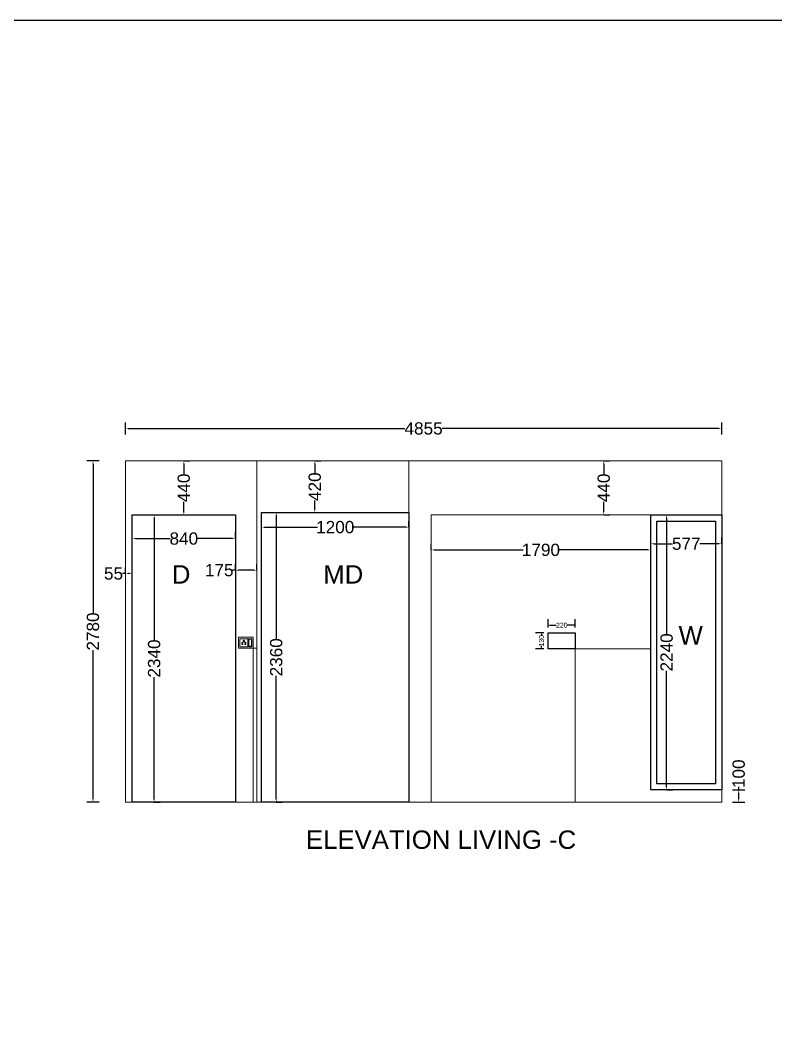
# Model space of a CAD drawing. Header units: millimetres. Extents: x 320648 to 374874, y 181010 to 214614.
# Drawn here: x 356495 to 362651, y 206460 to 214614 of the extents above; entities that cross this region are included whole.
import ezdxf

# ---------------------------------------------------------------- set-up
doc = ezdxf.new("R2010")
doc.units = ezdxf.units.MM
doc.layers.get('0').update_dxf_attribs({"color": 255})
doc.layers.get('Defpoints').update_dxf_attribs({"color": 2})
for name, color, linetype in [('DOOR', 1, 'Continuous'), ('E', 3, 'Continuous'), ('WINDOW', 5, 'Continuous')]:
    doc.layers.add(name, color=color, linetype=linetype)
doc.layers.add('ELIVATION', color=255, linetype='Continuous', lineweight=18)
doc.layers.add('LS_DR_ELECTRICAL', color=1, linetype='Continuous', lineweight=0)
doc.styles.get("Standard").update_dxf_attribs({"font": 'arial.ttf'})
doc.dimstyles.new('ISO-25', dxfattribs={"dimtxt": 100, "dimasz": 25, "dimexe": 50, "dimexo": 1, "dimtad": 0, "dimdec": 0, "dimdsep": 46, "dimtxsty": 'Standard', "dimcen": 2.5, "dimclrd": 2, "dimclre": 252, "dimclrt": 1, "dimadec": 0, "dimazin": 0, "dimtfac": 1, "dimtdec": 0, "dimtmove": 0, "dimatfit": 3, "dimfxl": 50, "dimfxlon": 1, "dimarcsym": 0})

# ---------------------------------------------------------------- blocks, each defined once
blk = doc.blocks.new('*D108')
at = {"layer": 'Defpoints', "color": 0, "ltscale": 2, "transparency": 16777216}
for p in [(357089.1, 211022.5), (357353.9, 211022.5), (357353.9, 208242.5)]:
    blk.add_point(p, dxfattribs=at)
at = {"layer": 'ELIVATION', "color": 252, "lineweight": -2, "ltscale": 2, "transparency": 16777216}
for p, q in [((357139.1, 211022.5), (357039.1, 211022.5)), ((357139.1, 208242.5), (357039.1, 208242.5))]:
    blk.add_line(p, q, dxfattribs=at)
at = {"layer": 'ELIVATION', "color": 2, "lineweight": -2, "ltscale": 2, "transparency": 16777216}
for p, q in [((357089.1, 210997.5), (357089.1, 209783.1)), ((357089.1, 208267.5), (357089.1, 209481.8))]:
    blk.add_line(p, q, dxfattribs=at)
at = {"layer": 'ELIVATION', "color": 2, "ltscale": 2, "transparency": 16777216}
for points in [[(357085, 210997.5), (357093.3, 210997.5), (357089.1, 211022.5)], [(357085, 208267.5), (357093.3, 208267.5), (357089.1, 208242.5)]]:
    blk.add_solid(points, dxfattribs=at)
at = {"layer": 'ELIVATION', "color": 1, "ltscale": 2, "transparency": 16777216, "insert": (357089.1, 209632.5), "char_height": 100, "attachment_point": 5, "rotation": 90}
blk.add_mtext('2780', dxfattribs=at)
blk = doc.blocks.new('*D109')
at = {"layer": 'Defpoints', "color": 0, "ltscale": 2, "transparency": 16777216}
for p in [(362208.9, 211286.4), (357353.9, 211022.5), (362208.9, 211022.5)]:
    blk.add_point(p, dxfattribs=at)
at = {"layer": 'ELIVATION', "color": 252, "lineweight": -2, "ltscale": 2, "transparency": 16777216}
for p, q in [((357353.9, 211236.4), (357353.9, 211336.4)), ((362208.9, 211236.4), (362208.9, 211336.4))]:
    blk.add_line(p, q, dxfattribs=at)
at = {"layer": 'ELIVATION', "color": 2, "lineweight": -2, "ltscale": 2, "transparency": 16777216}
for p, q in [((357378.9, 211286.4), (359629, 211286.4)), ((362183.9, 211286.4), (359933.7, 211286.4))]:
    blk.add_line(p, q, dxfattribs=at)
at = {"layer": 'ELIVATION', "color": 2, "ltscale": 2, "transparency": 16777216}
for points in [[(357378.9, 211290.5), (357378.9, 211282.2), (357353.9, 211286.4)], [(362183.9, 211290.5), (362183.9, 211282.2), (362208.9, 211286.4)]]:
    blk.add_solid(points, dxfattribs=at)
at = {"layer": 'ELIVATION', "color": 1, "ltscale": 2, "transparency": 16777216, "insert": (359781.4, 211286.4), "char_height": 100, "attachment_point": 5}
blk.add_mtext('4855', dxfattribs=at)
blk = doc.blocks.new('*D179')
at = {"layer": 'Defpoints', "color": 0, "ltscale": 2, "transparency": 16777216}
for p in [(357408.9, 210389.3), (358248.9, 210389.3), (358248.9, 210389.3)]:
    blk.add_point(p, dxfattribs=at)
at = {"layer": 'DOOR', "color": 252, "lineweight": -2, "ltscale": 2, "transparency": 16777216}
for p, q in [((357408.9, 210389.3), (357408.9, 210439.3)), ((358248.9, 210389.3), (358248.9, 210439.3))]:
    blk.add_line(p, q, dxfattribs=at)
at = {"layer": 'DOOR', "color": 2, "lineweight": -2, "ltscale": 2, "transparency": 16777216}
for p, q in [((357433.9, 210389.3), (357717.9, 210389.3)), ((358223.9, 210389.3), (357939.9, 210389.3))]:
    blk.add_line(p, q, dxfattribs=at)
at = {"layer": 'DOOR', "color": 2, "ltscale": 2, "transparency": 16777216}
for points in [[(357433.9, 210393.4), (357433.9, 210385.1), (357408.9, 210389.3)], [(358223.9, 210393.4), (358223.9, 210385.1), (358248.9, 210389.3)]]:
    blk.add_solid(points, dxfattribs=at)
at = {"layer": 'DOOR', "color": 1, "ltscale": 2, "transparency": 16777216, "insert": (357828.9, 210389.3), "char_height": 100, "attachment_point": 5}
blk.add_mtext('840', dxfattribs=at)
blk = doc.blocks.new('*D180')
at = {"layer": 'Defpoints', "color": 0, "ltscale": 2, "transparency": 16777216}
for p in [(357587.2, 210582.5), (357587.2, 208242.5), (357587.2, 208242.5)]:
    blk.add_point(p, dxfattribs=at)
at = {"layer": 'DOOR', "color": 252, "lineweight": -2, "ltscale": 2, "transparency": 16777216}
for p, q in [((357587.2, 210582.5), (357637.2, 210582.5)), ((357587.2, 208242.5), (357637.2, 208242.5))]:
    blk.add_line(p, q, dxfattribs=at)
at = {"layer": 'DOOR', "color": 2, "lineweight": -2, "ltscale": 2, "transparency": 16777216}
for p, q in [((357587.2, 210557.5), (357587.2, 209563.1)), ((357587.2, 208267.5), (357587.2, 209261.8))]:
    blk.add_line(p, q, dxfattribs=at)
at = {"layer": 'DOOR', "color": 2, "ltscale": 2, "transparency": 16777216}
for points in [[(357583, 210557.5), (357591.3, 210557.5), (357587.2, 210582.5)], [(357583, 208267.5), (357591.3, 208267.5), (357587.2, 208242.5)]]:
    blk.add_solid(points, dxfattribs=at)
at = {"layer": 'DOOR', "color": 1, "ltscale": 2, "transparency": 16777216, "insert": (357587.2, 209412.5), "char_height": 100, "attachment_point": 5, "rotation": 90}
blk.add_mtext('2340', dxfattribs=at)
blk = doc.blocks.new('*D181')
at = {"layer": 'Defpoints', "color": 0, "ltscale": 2, "transparency": 16777216}
for p in [(357353.9, 210104.8), (357353.9, 210104.8), (357408.9, 210104.8)]:
    blk.add_point(p, dxfattribs=at)
at = {"layer": 'ELIVATION', "color": 252, "lineweight": -2, "ltscale": 2, "transparency": 16777216}
for p, q in [((357353.9, 210104.8), (357353.9, 210154.8)), ((357408.9, 210104.8), (357408.9, 210154.8))]:
    blk.add_line(p, q, dxfattribs=at)
at = {"layer": 'ELIVATION', "color": 2, "lineweight": -2, "ltscale": 2, "transparency": 16777216}
for p, q in [((357353.9, 210104.8), (357328.9, 210104.8)), ((357383.9, 210104.8), (357378.9, 210104.8))]:
    blk.add_line(p, q, dxfattribs=at)
at = {"layer": 'ELIVATION', "color": 2, "ltscale": 2, "transparency": 16777216}
for points in [[(357378.9, 210108.9), (357378.9, 210100.6), (357353.9, 210104.8)], [(357383.9, 210108.9), (357383.9, 210100.6), (357408.9, 210104.8)]]:
    blk.add_solid(points, dxfattribs=at)
at = {"layer": 'ELIVATION', "color": 1, "ltscale": 2, "transparency": 16777216, "insert": (357256.2, 210104.8), "char_height": 100, "attachment_point": 5}
blk.add_mtext('55', dxfattribs=at)
blk = doc.blocks.new('*D182')
at = {"layer": 'Defpoints', "color": 0, "ltscale": 2, "transparency": 16777216}
for p in [(357828.9, 211022.5), (357828.9, 211022.5), (357828.9, 210582.5)]:
    blk.add_point(p, dxfattribs=at)
at = {"layer": 'ELIVATION', "color": 252, "lineweight": -2, "ltscale": 2, "transparency": 16777216}
for p, q in [((357828.9, 211022.5), (357878.9, 211022.5)), ((357828.9, 210582.5), (357878.9, 210582.5))]:
    blk.add_line(p, q, dxfattribs=at)
at = {"layer": 'ELIVATION', "color": 2, "lineweight": -2, "ltscale": 2, "transparency": 16777216}
for p, q in [((357828.9, 210997.5), (357828.9, 210915.4)), ((357828.9, 210607.5), (357828.9, 210689.5))]:
    blk.add_line(p, q, dxfattribs=at)
at = {"layer": 'ELIVATION', "color": 2, "ltscale": 2, "transparency": 16777216}
for points in [[(357824.7, 210997.5), (357833, 210997.5), (357828.9, 211022.5)], [(357824.7, 210607.5), (357833, 210607.5), (357828.9, 210582.5)]]:
    blk.add_solid(points, dxfattribs=at)
at = {"layer": 'ELIVATION', "color": 1, "ltscale": 2, "transparency": 16777216, "insert": (357828.9, 210802.5), "char_height": 100, "attachment_point": 5, "rotation": 90}
blk.add_mtext('440', dxfattribs=at)
blk = doc.blocks.new('*D183')
at = {"layer": 'Defpoints', "color": 0, "ltscale": 2, "transparency": 16777216}
for p in [(358895.5, 211022.5), (358895.5, 211022.5), (358895.5, 210602.5)]:
    blk.add_point(p, dxfattribs=at)
at = {"layer": 'ELIVATION', "color": 252, "lineweight": -2, "ltscale": 2, "transparency": 16777216}
for p, q in [((358895.5, 211022.5), (358945.5, 211022.5)), ((358895.5, 210602.5), (358945.5, 210602.5))]:
    blk.add_line(p, q, dxfattribs=at)
at = {"layer": 'ELIVATION', "color": 2, "lineweight": -2, "ltscale": 2, "transparency": 16777216}
for p, q in [((358895.5, 210997.5), (358895.5, 210925.4)), ((358895.5, 210627.5), (358895.5, 210699.5))]:
    blk.add_line(p, q, dxfattribs=at)
at = {"layer": 'ELIVATION', "color": 2, "ltscale": 2, "transparency": 16777216}
for points in [[(358891.3, 210997.5), (358899.6, 210997.5), (358895.5, 211022.5)], [(358891.3, 210627.5), (358899.6, 210627.5), (358895.5, 210602.5)]]:
    blk.add_solid(points, dxfattribs=at)
at = {"layer": 'ELIVATION', "color": 1, "ltscale": 2, "transparency": 16777216, "insert": (358895.5, 210812.5), "char_height": 100, "attachment_point": 5, "rotation": 90}
blk.add_mtext('420', dxfattribs=at)
blk = doc.blocks.new('*D184')
at = {"layer": 'Defpoints', "color": 0, "ltscale": 2, "transparency": 16777216}
for p in [(358461.9, 210482.6), (359661.9, 210482.6), (359661.9, 210482.6)]:
    blk.add_point(p, dxfattribs=at)
at = {"layer": 'ELIVATION', "color": 252, "lineweight": -2, "ltscale": 2, "transparency": 16777216}
for p, q in [((358461.9, 210482.6), (358461.9, 210532.6)), ((359661.9, 210482.6), (359661.9, 210532.6))]:
    blk.add_line(p, q, dxfattribs=at)
at = {"layer": 'ELIVATION', "color": 2, "lineweight": -2, "ltscale": 2, "transparency": 16777216}
for p, q in [((358486.9, 210482.6), (358916.8, 210482.6)), ((359636.9, 210482.6), (359206.9, 210482.6))]:
    blk.add_line(p, q, dxfattribs=at)
at = {"layer": 'ELIVATION', "color": 2, "ltscale": 2, "transparency": 16777216}
for points in [[(358486.9, 210486.7), (358486.9, 210478.4), (358461.9, 210482.6)], [(359636.9, 210486.7), (359636.9, 210478.4), (359661.9, 210482.6)]]:
    blk.add_solid(points, dxfattribs=at)
at = {"layer": 'ELIVATION', "color": 1, "ltscale": 2, "transparency": 16777216, "insert": (359061.9, 210482.6), "char_height": 100, "attachment_point": 5}
blk.add_mtext('1200', dxfattribs=at)
blk = doc.blocks.new('*D185')
at = {"layer": 'Defpoints', "color": 0, "ltscale": 2, "transparency": 16777216}
for p in [(358581.5, 210602.5), (358581.5, 208242.5), (358581.5, 208242.5)]:
    blk.add_point(p, dxfattribs=at)
at = {"layer": 'ELIVATION', "color": 252, "lineweight": -2, "ltscale": 2, "transparency": 16777216}
for p, q in [((358581.5, 210602.5), (358631.5, 210602.5)), ((358581.5, 208242.5), (358631.5, 208242.5))]:
    blk.add_line(p, q, dxfattribs=at)
at = {"layer": 'ELIVATION', "color": 2, "lineweight": -2, "ltscale": 2, "transparency": 16777216}
for p, q in [((358581.5, 210577.5), (358581.5, 209573.1)), ((358581.5, 208267.5), (358581.5, 209271.8))]:
    blk.add_line(p, q, dxfattribs=at)
at = {"layer": 'ELIVATION', "color": 2, "ltscale": 2, "transparency": 16777216}
for points in [[(358577.3, 210577.5), (358585.6, 210577.5), (358581.5, 210602.5)], [(358577.3, 208267.5), (358585.6, 208267.5), (358581.5, 208242.5)]]:
    blk.add_solid(points, dxfattribs=at)
at = {"layer": 'ELIVATION', "color": 1, "ltscale": 2, "transparency": 16777216, "insert": (358581.5, 209422.5), "char_height": 100, "attachment_point": 5, "rotation": 90}
blk.add_mtext('2360', dxfattribs=at)
blk = doc.blocks.new('*D186')
at = {"layer": 'Defpoints', "color": 0, "ltscale": 2, "transparency": 16777216}
for p in [(362208.9, 208342.5), (362347.6, 208342.5), (362208.9, 208242.5)]:
    blk.add_point(p, dxfattribs=at)
at = {"layer": 'ELIVATION', "color": 2, "lineweight": -2, "ltscale": 2, "transparency": 16777216}
for p, q in [((362347.6, 208342.5), (362347.6, 208367.5)), ((362347.6, 208267.5), (362347.6, 208317.5))]:
    blk.add_line(p, q, dxfattribs=at)
at = {"layer": 'ELIVATION', "color": 252, "lineweight": -2, "ltscale": 2, "transparency": 16777216}
for p, q in [((362297.6, 208342.5), (362397.6, 208342.5)), ((362297.6, 208242.5), (362397.6, 208242.5))]:
    blk.add_line(p, q, dxfattribs=at)
at = {"layer": 'ELIVATION', "color": 2, "ltscale": 2, "transparency": 16777216}
for points in [[(362343.4, 208317.5), (362351.8, 208317.5), (362347.6, 208342.5)], [(362343.4, 208267.5), (362351.8, 208267.5), (362347.6, 208242.5)]]:
    blk.add_solid(points, dxfattribs=at)
at = {"layer": 'ELIVATION', "color": 1, "ltscale": 2, "transparency": 16777216, "insert": (362347.6, 208473.7), "char_height": 100, "attachment_point": 5, "rotation": 90}
blk.add_mtext('100', dxfattribs=at)
blk = doc.blocks.new('*D187')
at = {"layer": 'Defpoints', "color": 0, "ltscale": 2, "transparency": 16777216}
for p in [(361248.6, 211022.5), (361248.6, 211022.5), (361248.6, 210582.5)]:
    blk.add_point(p, dxfattribs=at)
at = {"layer": 'ELIVATION', "color": 252, "lineweight": -2, "ltscale": 2, "transparency": 16777216}
for p, q in [((361248.6, 211022.5), (361298.6, 211022.5)), ((361248.6, 210582.5), (361298.6, 210582.5))]:
    blk.add_line(p, q, dxfattribs=at)
at = {"layer": 'ELIVATION', "color": 2, "lineweight": -2, "ltscale": 2, "transparency": 16777216}
for p, q in [((361248.6, 210997.5), (361248.6, 210915.4)), ((361248.6, 210607.5), (361248.6, 210689.5))]:
    blk.add_line(p, q, dxfattribs=at)
at = {"layer": 'ELIVATION', "color": 2, "ltscale": 2, "transparency": 16777216}
for points in [[(361244.4, 210997.5), (361252.8, 210997.5), (361248.6, 211022.5)], [(361244.4, 210607.5), (361252.8, 210607.5), (361248.6, 210582.5)]]:
    blk.add_solid(points, dxfattribs=at)
at = {"layer": 'ELIVATION', "color": 1, "ltscale": 2, "transparency": 16777216, "insert": (361248.6, 210802.5), "char_height": 100, "attachment_point": 5, "rotation": 90}
blk.add_mtext('440', dxfattribs=at)
blk = doc.blocks.new('*D188')
at = {"layer": 'Defpoints', "color": 0, "ltscale": 2, "transparency": 16777216}
for p in [(359841.9, 210297.3), (359841.9, 210297.3), (361631.9, 210297.3)]:
    blk.add_point(p, dxfattribs=at)
at = {"layer": 'ELIVATION', "color": 252, "lineweight": -2, "ltscale": 2, "transparency": 16777216}
for p, q in [((359841.9, 210297.3), (359841.9, 210347.3)), ((361631.9, 210297.3), (361631.9, 210347.3))]:
    blk.add_line(p, q, dxfattribs=at)
at = {"layer": 'ELIVATION', "color": 2, "lineweight": -2, "ltscale": 2, "transparency": 16777216}
for p, q in [((359866.9, 210297.3), (360591.8, 210297.3)), ((361606.9, 210297.3), (360881.9, 210297.3))]:
    blk.add_line(p, q, dxfattribs=at)
at = {"layer": 'ELIVATION', "color": 2, "ltscale": 2, "transparency": 16777216}
for points in [[(359866.9, 210301.4), (359866.9, 210293.1), (359841.9, 210297.3)], [(361606.9, 210301.4), (361606.9, 210293.1), (361631.9, 210297.3)]]:
    blk.add_solid(points, dxfattribs=at)
at = {"layer": 'ELIVATION', "color": 1, "ltscale": 2, "transparency": 16777216, "insert": (360736.9, 210297.3), "char_height": 100, "attachment_point": 5}
blk.add_mtext('1790', dxfattribs=at)
blk = doc.blocks.new('*D189')
at = {"layer": 'Defpoints', "color": 0, "ltscale": 2, "transparency": 16777216}
for p in [(361631.9, 210347.3), (362208.9, 210347.3), (362208.9, 210347.3)]:
    blk.add_point(p, dxfattribs=at)
at = {"layer": 'ELIVATION', "color": 252, "lineweight": -2, "ltscale": 2, "transparency": 16777216}
for p, q in [((361631.9, 210347.3), (361631.9, 210397.3)), ((362208.9, 210347.3), (362208.9, 210397.3))]:
    blk.add_line(p, q, dxfattribs=at)
at = {"layer": 'ELIVATION', "color": 2, "lineweight": -2, "ltscale": 2, "transparency": 16777216}
for p, q in [((361656.9, 210347.3), (361809.3, 210347.3)), ((362183.9, 210347.3), (362031.5, 210347.3))]:
    blk.add_line(p, q, dxfattribs=at)
at = {"layer": 'ELIVATION', "color": 2, "ltscale": 2, "transparency": 16777216}
for points in [[(361656.9, 210351.4), (361656.9, 210343.1), (361631.9, 210347.3)], [(362183.9, 210351.4), (362183.9, 210343.1), (362208.9, 210347.3)]]:
    blk.add_solid(points, dxfattribs=at)
at = {"layer": 'ELIVATION', "color": 1, "ltscale": 2, "transparency": 16777216, "insert": (361920.4, 210347.3), "char_height": 100, "attachment_point": 5}
blk.add_mtext('577', dxfattribs=at)
blk = doc.blocks.new('*D190')
at = {"layer": 'Defpoints', "color": 0, "ltscale": 2, "transparency": 16777216}
for p in [(360741.6, 209622.5), (360796.9, 209622.5), (360796.9, 209492.5)]:
    blk.add_point(p, dxfattribs=at)
at = {"layer": 'DOOR', "color": 252, "lineweight": -2, "ltscale": 2, "transparency": 16777216}
for p, q in [((360761.6, 209622.5), (360691.6, 209622.5)), ((360761.6, 209492.5), (360691.6, 209492.5))]:
    blk.add_line(p, q, dxfattribs=at)
at = {"layer": 'DOOR', "color": 2, "lineweight": -2, "ltscale": 2, "transparency": 16777216}
for p, q in [((360741.6, 209612.5), (360741.6, 209600.3)), ((360741.6, 209502.5), (360741.6, 209514.6))]:
    blk.add_line(p, q, dxfattribs=at)
at = {"layer": 'DOOR', "color": 2, "ltscale": 2, "transparency": 16777216}
for points in [[(360740, 209612.5), (360743.3, 209612.5), (360741.6, 209622.5)], [(360740, 209502.5), (360743.3, 209502.5), (360741.6, 209492.5)]]:
    blk.add_solid(points, dxfattribs=at)
at = {"layer": 'DOOR', "color": 1, "ltscale": 2, "transparency": 16777216, "insert": (360741.6, 209557.5), "char_height": 40, "attachment_point": 5, "rotation": 90}
blk.add_mtext('130', dxfattribs=at)
blk = doc.blocks.new('*D191')
at = {"layer": 'Defpoints', "color": 0, "ltscale": 2, "transparency": 16777216}
for p in [(361016.9, 209684), (360796.9, 209622.5), (361016.9, 209622.5)]:
    blk.add_point(p, dxfattribs=at)
at = {"layer": 'DOOR', "color": 252, "lineweight": -2, "ltscale": 2, "transparency": 16777216}
for p, q in [((360796.9, 209664), (360796.9, 209734)), ((361016.9, 209664), (361016.9, 209734))]:
    blk.add_line(p, q, dxfattribs=at)
at = {"layer": 'DOOR', "color": 2, "lineweight": -2, "ltscale": 2, "transparency": 16777216}
for p, q in [((360806.9, 209684), (360861.8, 209684)), ((361006.9, 209684), (360951.9, 209684))]:
    blk.add_line(p, q, dxfattribs=at)
at = {"layer": 'DOOR', "color": 2, "ltscale": 2, "transparency": 16777216}
for points in [[(360806.9, 209685.7), (360806.9, 209682.4), (360796.9, 209684)], [(361006.9, 209685.7), (361006.9, 209682.4), (361016.9, 209684)]]:
    blk.add_solid(points, dxfattribs=at)
at = {"layer": 'DOOR', "color": 1, "ltscale": 2, "transparency": 16777216, "insert": (360906.9, 209684), "char_height": 40, "attachment_point": 5}
blk.add_mtext('220', dxfattribs=at)
blk = doc.blocks.new('*D330')
at = {"layer": 'Defpoints', "color": 0, "ltscale": 2, "transparency": 16777216}
for p in [(358248.9, 210131.9), (358248.9, 210131.9), (358423.9, 210131.9)]:
    blk.add_point(p, dxfattribs=at)
at = {"layer": 'LS_DR_ELECTRICAL', "color": 252, "lineweight": -2, "ltscale": 2, "transparency": 16777216}
for p, q in [((358248.9, 210131.9), (358248.9, 210181.9)), ((358423.9, 210131.9), (358423.9, 210181.9))]:
    blk.add_line(p, q, dxfattribs=at)
at = {"layer": 'LS_DR_ELECTRICAL', "color": 2, "lineweight": -2, "ltscale": 2, "transparency": 16777216}
for p, q in [((358248.9, 210131.9), (358223.9, 210131.9)), ((358398.9, 210131.9), (358273.9, 210131.9))]:
    blk.add_line(p, q, dxfattribs=at)
at = {"layer": 'LS_DR_ELECTRICAL', "color": 2, "ltscale": 2, "transparency": 16777216}
for points in [[(358273.9, 210136), (358273.9, 210127.7), (358248.9, 210131.9)], [(358398.9, 210136), (358398.9, 210127.7), (358423.9, 210131.9)]]:
    blk.add_solid(points, dxfattribs=at)
at = {"layer": 'LS_DR_ELECTRICAL', "color": 1, "ltscale": 2, "transparency": 16777216, "insert": (358117.1, 210131.9), "char_height": 100, "attachment_point": 5}
blk.add_mtext('175', dxfattribs=at)
blk = doc.blocks.new('15 amps socket')
at = {"layer": 'ELIVATION', "color": 1}
for p, q in [((27.3, -45.5), (30.4, -45.5)), ((30.4, -52.2), (27.3, -52.2)), ((30.4, -45.5), (30.4, -52.2)), ((51.6, -45.5), (48.6, -45.5)), ((48.6, -45.5), (48.6, -52.2)), ((48.6, -52.2), (51.6, -52.2))]:
    blk.add_line(p, q, dxfattribs=at)
blk.add_lwpolyline([(6.7, -4.3), (73.5, -4.3), (73.5, -69.8), (6.7, -69.8)], close=True, dxfattribs=at)
for centre, radius in [((26.1, -37), 3.64), ((53.4, -37), 3.04)]:
    blk.add_circle(centre, radius, dxfattribs=at)
for centre, radius, start, end in [((27, -48.9), 3.35, 85.02089, 274.97911), ((39.5, -22.5), 6.07, 298.95502, 241.04498), ((39.5, -29.8), 3.59, 144.94403, 35.05597), ((51.9, -48.9), 3.35, 265.02089, 94.97911)]:
    blk.add_arc(centre, radius, start, end, dxfattribs=at)
blk = doc.blocks.new('SWITCH')
at = {"layer": 'LS_DR_ELECTRICAL', "ltscale": 0.25}
for p, q in [((533532.8, 100224.7), (533504.7, 100224.7)), ((533504.7, 100158.7), (533504.7, 100224.7)), ((533528.8, 100220.7), (533508.7, 100220.7)), ((533508.7, 100162.7), (533508.7, 100220.7)), ((533528.8, 100220.7), (533528.8, 100162.7)), ((533532.8, 100224.7), (533532.8, 100158.7)), ((533532.8, 100158.7), (533504.7, 100158.7)), ((533528.8, 100162.7), (533508.7, 100162.7))]:
    blk.add_line(p, q, dxfattribs=at)
blk = doc.blocks.new('*D331')
at = {"layer": 'Defpoints', "color": 0, "ltscale": 2, "transparency": 16777216}
for p in [(361760.9, 210582.5), (361760.9, 210582.5), (361760.9, 208342.5)]:
    blk.add_point(p, dxfattribs=at)
at = {"layer": 'LS_DR_ELECTRICAL', "color": 252, "lineweight": -2, "ltscale": 2, "transparency": 16777216}
for p, q in [((361760.9, 210582.5), (361810.9, 210582.5)), ((361760.9, 208342.5), (361810.9, 208342.5))]:
    blk.add_line(p, q, dxfattribs=at)
at = {"layer": 'LS_DR_ELECTRICAL', "color": 2, "lineweight": -2, "ltscale": 2, "transparency": 16777216}
for p, q in [((361760.9, 210557.5), (361760.9, 209613.1)), ((361760.9, 208367.5), (361760.9, 209311.8))]:
    blk.add_line(p, q, dxfattribs=at)
at = {"layer": 'LS_DR_ELECTRICAL', "color": 2, "ltscale": 2, "transparency": 16777216}
for points in [[(361756.7, 210557.5), (361765, 210557.5), (361760.9, 210582.5)], [(361756.7, 208367.5), (361765, 208367.5), (361760.9, 208342.5)]]:
    blk.add_solid(points, dxfattribs=at)
at = {"layer": 'LS_DR_ELECTRICAL', "color": 1, "ltscale": 2, "transparency": 16777216, "insert": (361760.9, 209462.5), "char_height": 100, "attachment_point": 5, "rotation": 90}
blk.add_mtext('2240', dxfattribs=at)

msp = doc.modelspace()

# ---------------------------------------------------------------- linework, layer by layer
at = {"layer": 'DOOR', "ltscale": 2}
for points in [[(358248.9, 208242.5), (357408.9, 208242.5), (357408.9, 210582.5), (358248.9, 210582.5)], [(359661.9, 208242.5), (358461.9, 208242.5), (358461.9, 210602.5), (359661.9, 210602.5)], [(361016.9, 209492.5), (360796.9, 209492.5), (360796.9, 209622.5), (361016.9, 209622.5)]]:
    msp.add_lwpolyline(points, close=True, dxfattribs=at)
at = {"layer": 'E', "ltscale": 2}
msp.add_lwpolyline([(320647.8, 214614.1), (374874.4, 214614.1), (374874.4, 181009.7), (320647.8, 181009.7)], close=True, dxfattribs=at)
at = {"layer": 'ELIVATION', "ltscale": 2}
msp.add_lwpolyline([(357353.9, 211022.5), (362208.9, 211022.5), (362208.9, 208242.5), (357353.9, 208242.5)], close=True, dxfattribs=at)
for points in [[(358423.9, 208242.5), (358423.9, 208242.5), (358423.9, 211022.5)], [(361631.9, 210582.5), (359841.9, 210582.5), (359841.9, 208242.5), (359661.9, 208242.5), (359661.9, 211022.5)]]:
    msp.add_lwpolyline(points, dxfattribs=at)
at = {"layer": 'LS_DR_ELECTRICAL', "ltscale": 0.25}
msp.add_lwpolyline([(358273.8, 209585.8), (358393.3, 209585.8), (358393.3, 209495.7), (358273.8, 209495.7)], close=True, dxfattribs=at)
at = {"layer": 'LS_DR_ELECTRICAL', "ltscale": 2}
for points in [[(358423.9, 209495.7), (358393.3, 209495.7), (358393.3, 208242.5)], [(361631.9, 209492.5), (361016.9, 209492.5), (361016.9, 208242.5)]]:
    msp.add_lwpolyline(points, dxfattribs=at)
at = {"layer": 'WINDOW', "ltscale": 2}
for points in [[(362208.9, 208342.5), (361631.9, 208342.5), (361631.9, 210582.5), (362208.9, 210582.5)], [(362158.9, 208392.5), (361681.9, 208392.5), (361681.9, 210532.5), (362158.9, 210532.5)]]:
    msp.add_lwpolyline(points, close=True, dxfattribs=at)

# ---------------------------------------------------------------- block references
at = {"layer": 'LS_DR_ELECTRICAL', "ltscale": 0.25, "xscale": -1}
for name, p in [('15 amps socket', (358357.2, 209578)), ('SWITCH', (891888, 109349.4))]:
    msp.add_blockref(name, p, dxfattribs=at)

# ---------------------------------------------------------------- texts
at = {"color": 1, "char_height": 150, "attachment_point": 1}
for s, width, insert in [('D', 200.473, (357731.3, 210172.9)), ('MD', 200.473, (358964.3, 210172.9)), ('W', 200.473, (361858, 209676.7)), ('ELEVATION LIVING -C', 3026.566, (358823.5, 208011.9))]:
    msp.add_mtext_dynamic_manual_height_columns(s, width=width, gutter_width=12.5, heights=[0], dxfattribs=dict(at, insert=insert))

# ---------------------------------------------------------------- dimensions: what is measured, and where the dimension line sits
at = {"layer": 'DOOR', "ltscale": 2}
dim = msp.add_linear_dim(base=(357587.2, 208242.5), p1=(357587.2, 210582.5), p2=(357587.2, 208242.5), angle=90, dimstyle='ISO-25', dxfattribs=at)
dim.commit()
dim.dimension.update_dxf_attribs({"geometry": '*D180', "text_midpoint": (357587.2, 209412.5)})
dim = msp.add_linear_dim(base=(358248.9, 210389.3), p1=(357408.9, 210389.3), p2=(358248.9, 210389.3), dimstyle='ISO-25', dxfattribs=at)
dim.commit()
dim.dimension.update_dxf_attribs({"geometry": '*D179', "text_midpoint": (357828.9, 210389.3)})
dim = msp.add_linear_dim(base=(361016.9, 209684), p1=(360796.9, 209622.5), p2=(361016.9, 209622.5), dimstyle='ISO-25', override={"dimtxt": 40, "dimasz": 10, "dimfxl": 20}, dxfattribs=at)
dim.commit()
dim.dimension.update_dxf_attribs({"geometry": '*D191', "text_midpoint": (360906.9, 209684)})
dim = msp.add_linear_dim(base=(360741.6, 209622.5), p1=(360796.9, 209492.5), p2=(360796.9, 209622.5), angle=90, dimstyle='ISO-25', override={"dimtxt": 40, "dimasz": 10, "dimfxl": 20}, dxfattribs=at)
dim.commit()
dim.dimension.update_dxf_attribs({"geometry": '*D190', "text_midpoint": (360741.6, 209557.5)})
at = {"layer": 'ELIVATION', "ltscale": 2}
for base, p1, p2, picture, middle in [((362208.9, 211286.4), (357353.9, 211022.5), (362208.9, 211022.5), '*D109', (359781.4, 211286.4)), ((359661.9, 210482.6), (358461.9, 210482.6), (359661.9, 210482.6), '*D184', (359061.9, 210482.6)), ((362208.9, 210347.3), (361631.9, 210347.3), (362208.9, 210347.3), '*D189', (361920.4, 210347.3)), ((359841.9, 210297.3), (361631.9, 210297.3), (359841.9, 210297.3), '*D188', (360736.9, 210297.3)), ((357353.9, 210104.8), (357408.9, 210104.8), (357353.9, 210104.8), '*D181', (357256.2, 210104.8))]:
    dim = msp.add_linear_dim(base=base, p1=p1, p2=p2, dimstyle='ISO-25', dxfattribs=at)
    dim.commit()
    dim.dimension.update_dxf_attribs({"geometry": picture, "text_midpoint": middle})
for base, p1, p2, picture, middle in [((357089.1, 211022.5), (357353.9, 208242.5), (357353.9, 211022.5), '*D108', (357089.1, 209632.5)), ((357828.9, 211022.5), (357828.9, 210582.5), (357828.9, 211022.5), '*D182', (357828.9, 210802.5)), ((358895.5, 211022.5), (358895.5, 210602.5), (358895.5, 211022.5), '*D183', (358895.5, 210812.5)), ((361248.6, 211022.5), (361248.6, 210582.5), (361248.6, 211022.5), '*D187', (361248.6, 210802.5)), ((358581.5, 208242.5), (358581.5, 210602.5), (358581.5, 208242.5), '*D185', (358581.5, 209422.5)), ((362347.6, 208342.5), (362208.9, 208242.5), (362208.9, 208342.5), '*D186', (362347.6, 208473.7))]:
    dim = msp.add_linear_dim(base=base, p1=p1, p2=p2, angle=90, dimstyle='ISO-25', dxfattribs=at)
    dim.commit()
    dim.dimension.update_dxf_attribs({"geometry": picture, "text_midpoint": middle})
at = {"layer": 'LS_DR_ELECTRICAL', "ltscale": 2}
dim = msp.add_linear_dim(base=(361760.9, 210582.5), p1=(361760.9, 208342.5), p2=(361760.9, 210582.5), angle=90, dimstyle='ISO-25', dxfattribs=at)
dim.commit()
dim.dimension.update_dxf_attribs({"geometry": '*D331', "text_midpoint": (361760.9, 209462.5)})
dim = msp.add_linear_dim(base=(358248.9, 210131.9), p1=(358423.9, 210131.9), p2=(358248.9, 210131.9), dimstyle='ISO-25', dxfattribs=at)
dim.commit()
dim.dimension.update_dxf_attribs({"geometry": '*D330', "text_midpoint": (358117.1, 210131.9)})

doc.saveas('drawing.dxf')
